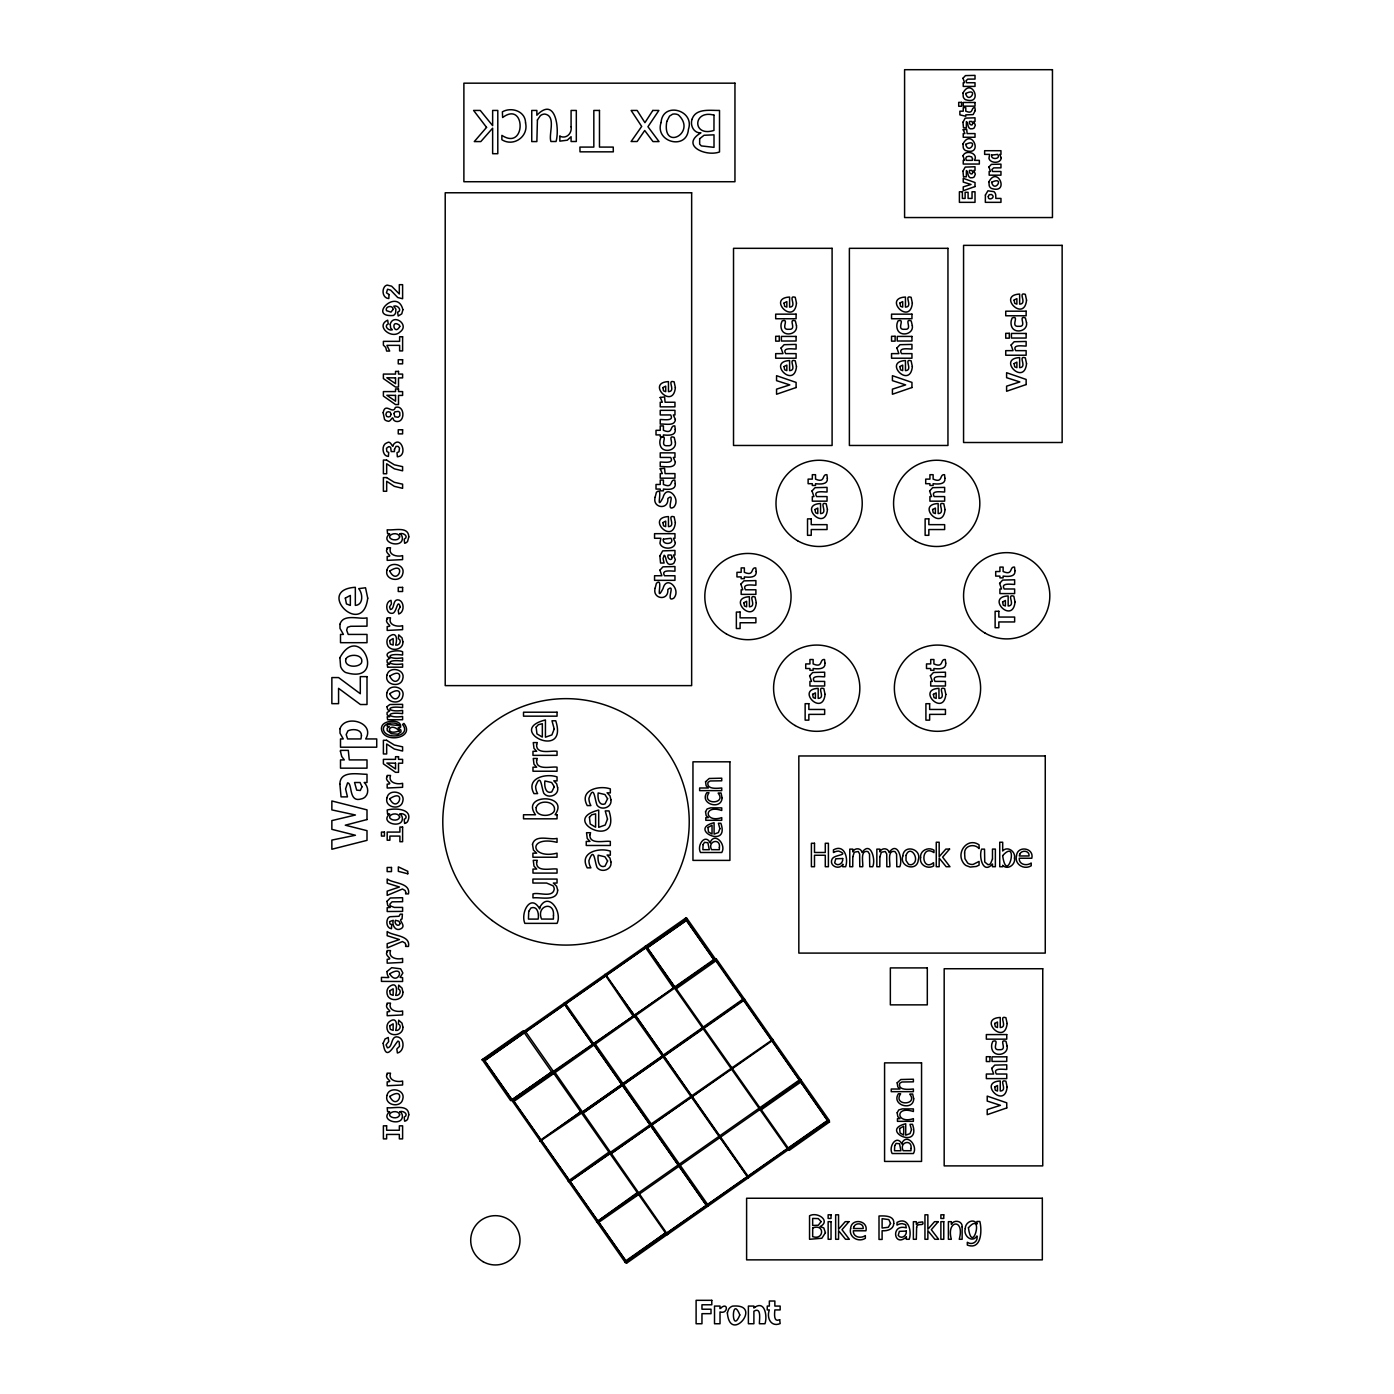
<?xml version="1.0" encoding="UTF-8"?>
<svg xmlns="http://www.w3.org/2000/svg" width="1394" height="1394" viewBox="0 0 1394 1394"><rect width="100%" height="100%" fill="white"/><g stroke="black" fill="none" stroke-linecap="round" stroke-linejoin="round"><path stroke-width="1.5" d="M525.224 1032.013L684.733 920.441L525.085 1032.414L524.109 1031.002L525.399 1031.421L483.526 1060.468L482.185 1059.614L522.994 1030.915L552.163 1072.578M511.79 1100.232L625.418 1262.685L667.796 1233.307L667.604 1234.474L666.628 1233.08L828.123 1120.009L829.447 1120.846L667.604 1234.474L554.62 1071.881M525.294 1031.211L554.516 1072.962L554.742 1071.794L553.279 1071.934L554.342 1073.084L716.237 958.724L511.65 1100.197L552.46 1071.498L666.89 1234.945M568.56 1180.422L569.519 1181.798L611.252 1152.786M581.472 1112.743L744.501 999.097L582.797 1113.353L581.612 1112.534M582.797 1113.353L581.838 1111.994L582.953 1112.97M633.956 1015.599L748.351 1177.947L635.49 1015.268L634.218 1016.156M635.647 1015.686L634.096 1016.243L635.472 1015.285M646.398 946.421L645.004 947.397L646.398 946.421L676.125 988.851L716.429 960.483M650.127 1124.627C653.751 1126.282 648.419 1123.181 651.625 1124.296M678.39 1164.983C680.708 1168.102 679.279 1161.899 678.651 1165.541M702.576 1027.936C704.632 1024.938 704.005 1030.863 702.733 1027.726M732.547 1068.152C728.801 1070.331 734.324 1065.312 731.031 1068.693M744.501 999.707L743.56 998.923M747.201 1177.721C750.826 1175.822 745.424 1176.292 747.515 1178.017M788.934 1149.092L674.87 986.691L674.469 987.98L788.115 1149.667M799.494 1080.402C801.55 1077.405 800.923 1083.33 799.651 1080.211M482.341 1059.649L483.735 1059.283L513.445 1101.73L553.836 1073.485M483.526 1060.468L483.735 1059.283M512.365 1101.051L513.149 1100.11L511.999 1099.657M513.253 1100.702L626.254 1261.343L625.104 1262.389M553.348 1072.16L715.139 958.636L827.914 1121.194L829.308 1120.828M568.334 1180.979L608.917 1152.124M621.985 1084.271C624.739 1081.953 622.16 1087.599 622.038 1083.852M716.499 960.588L686.772 918.141L685.273 918.925L686.737 918.385M686.859 918.994L645.039 947.38M662.289 1055.763L663.718 1056.669L662.516 1055.676M690.692 1096.207L691.215 1097.2M720.245 1137.173C718.956 1133.74 718.712 1140.048 720.402 1136.58M706.723 1205.148C707.629 1208.65 709.041 1202.917 706.793 1205.392M759.207 1108.247C760.096 1111.75 761.507 1106.017 759.277 1108.474M827.914 1120.584L666.576 1233.324M593.774 1043.723L594.715 1043.374M540.123 1140.431L580.723 1111.872M634.148 1015.459L605.798 974.633M702.785 1027.552L703.883 1027.308M743.159 999.045L744.291 1000.282L743.333 998.906L582.431 1111.959M690.675 1095.945L691.616 1097.305L691.093 1095.841M610.99 1153.622L772.485 1040.534L772.381 1039.314M787.593 1148.429C787.505 1152.019 790.503 1146.914 787.593 1148.673M564.291 1003.68C566.992 1005.701 564.483 1000.317 564.274 1003.924L592.537 1044.298M635.263 1016.435L604.839 974.476L633.033 1015.947M685.534 918.176L524.353 1031.037M675.567 988.067L674.452 987.544M716.185 959.769L715.087 959.752M580.636 1111.75L540.053 1141.216L582.988 1112.185M540.994 1141.39L541.447 1140.24L540.262 1140.031M703.831 1028.441L704.092 1027.622M611.077 1153.727L610.102 1152.333L611.077 1153.727L772.781 1039.471L610.171 1152.455L611.06 1153.709M650.301 1124.226L651.434 1125.446M731.153 1067.769L732.164 1067.682M771.579 1039.262L772.572 1040.656L771.596 1039.279M638.313 1192.95L799.86 1079.636M639.097 1194.066C641.135 1191.33 635.786 1193.944 639.341 1194.1L798.989 1082.145M482.359 1060.242L523.482 1031.612M483.439 1060.346L524.005 1032.118M565.633 1002.966L564.291 1003.907L592.659 1044.211M606.007 974.702L604.665 975.643L606.007 974.929M483.927 1061.043L524.301 1032.78L484.014 1061.165L483.335 1059.126M646.607 948.181L686.981 919.918M552.372 1071.376L510.622 1100.615L482.324 1059.823M512.574 1100.476L552.948 1072.195M512.975 1101.051L554.725 1071.812M594.576 1043.914L593.722 1044.507L706.793 1206.002L708.187 1205.026M674.487 987.963L716.202 958.741L829.186 1120.306L787.575 1149.214M675.254 987.597L715.627 959.333M540.088 1141.198L541.43 1140.257M622.02 1084.863L623.362 1083.922M662.394 1056.6L663.736 1055.659M702.768 1028.336L704.109 1027.378M743.124 1000.056L744.483 999.115M568.351 1181.572L569.693 1180.631M569.432 1181.676L609.805 1153.413M690.657 1096.973L691.999 1096.033M771.405 1040.429L772.746 1039.488M637.267 1192.619L596.597 1221.963L639.515 1193.159M596.615 1221.946L637.668 1193.194M678.547 1165.611L679.68 1164.6M718.921 1137.347L720.28 1136.406M801.01 1079.862L759.294 1109.066L760.218 1109.258M760.061 1108.718L800.435 1080.455L801.306 1081.709L760.95 1109.99L759.73 1107.934M598.183 1222.747L638.644 1194.588M665.443 1232.871L624.861 1262.337L665.931 1233.568M625.157 1261.256L665.53 1232.993M625.645 1261.953L666.018 1233.69M788.324 1149.092L828.698 1120.828M626.533 1263.243L666.837 1234.84M829.5 1121.978L789.213 1150.364L787.767 1148.307M675.463 988.276L675.863 986.987M594.663 1044.681L595.081 1043.775M744.048 1000.247L582.378 1113.37M719.112 1136.18L720.071 1137.539M707.246 1204.852L707.96 1206.193M389.693 658.334L387.079 660.007L387.114 662.255L389.675 664.189L387.183 664.293L387.619 667.238A69.491 69.491 0 0 1 390.477 667.186L402.605 667.186L402.605 663.927C387.114 666.193 384.517 658.77 402.605 661.122L402.605 657.863C386.678 660.233 384.849 652.601 402.605 655.058L402.605 651.817C398.841 649.255 380.301 651.695 389.693 658.317M605.397 975.87L604.857 974.493M663.004 1055.415L663.527 1056.791M564.901 1002.739L594.297 1044.716M387.567 813.852L387.183 810.001C395.408 807.84 413.791 808.694 407.623 821.502A4.652 4.652 0 0 1 405.515 823.209L404.643 823.471L404.173 819.463C409.261 816.901 403.319 812.423 399.59 814.026A4.565 4.565 0 0 1 402.256 817.285C404.26 829.657 378.593 823.157 389.658 814.061A21.119 21.119 0 0 1 387.567 813.852M645.579 947.606L673.285 987.771M714.965 959.612L828.158 1121.246M483.491 1059.231L511.877 1099.744M597.956 1221.231L596.806 1220.778L598.253 1222.834M626.272 1261.779L625.07 1261.134L626.533 1263.208M829.569 1122.083L828.141 1120.027L827.914 1121.194M685.604 917.966L687.05 920.005L646.694 948.303L645.23 946.23M713.763 959.403L685.378 918.698M685.378 919.116L713.658 959.49M702.959 1027.186L703.9 1028.528M731.223 1067.56L732.181 1068.902M674.557 986.865L646.38 946.665M635.455 1015.512L748.456 1176.832M690.866 1095.823L691.807 1097.165M747.393 1176.571L748.334 1177.913M594.994 1043.618L708.082 1205.113M622.212 1083.713L623.153 1085.072M678.756 1164.46L679.697 1165.82M593.844 1044.42L706.915 1205.915M564.483 1002.774L565.441 1004.116L565.633 1003.192M524.127 1031.037L525.068 1032.379L525.399 1031.421M513.062 1099.953L626.15 1261.431M540.28 1140.048L541.221 1141.39M714.007 115.144L713.955 130.426C691.947 137.448 692.766 109.29 714.007 115.144M812.702 1227.975L812.667 1236.617C824.185 1240.677 824.917 1223.27 812.702 1227.975M557.077 814.741L557.042 818.818L523.517 818.818L523.517 814.758L535.505 814.758C519.927 793.569 570.32 793.517 555.073 814.741L557.077 814.741M852.814 856.735L852.745 866.719L849.782 866.719L849.782 849.138L852.814 849.138L852.814 851.839C854.4 847.587 861.265 847.744 861.997 852.483C870.797 840.112 875.972 859.941 872.696 866.719L869.734 866.719L869.525 854.086L867.904 851.577C859.767 849.591 863.374 862.921 862.712 866.719L859.767 866.719L859.645 854.017L858.216 851.507L854.295 852.222L852.814 856.735M879.893 856.735L879.806 866.719L876.843 866.719L876.843 849.138L879.893 849.138L879.893 851.839C881.461 847.587 888.327 847.744 889.058 852.483C897.858 840.112 903.033 859.941 899.757 866.719L896.795 866.719L896.586 854.086L894.965 851.577C886.828 849.591 890.452 862.921 889.79 866.719L886.828 866.719L886.723 854.017L885.277 851.507L881.374 852.222L879.893 856.735M525.555 122.916C528.814 136.455 513.602 147.189 501.875 139.714L501.875 135.357C526.305 151.371 525.834 100.072 502.624 117.532L502.38 111.834C511.528 106.641 525.503 111.206 525.555 122.916M920.58 857.537C919.082 864.907 927.602 869.595 933.666 865.935L933.527 862.712C920.911 872.609 920.301 843.387 933.963 852.623L933.963 850.148C928.404 846.611 919.831 850.497 920.58 857.537M962.156 1226.912L962.139 1239.283L959.246 1239.283C965.118 1217.955 945.899 1219.977 951.353 1239.283L948.39 1239.283L948.39 1221.667L951.353 1221.667L951.353 1224.402C953.792 1219.227 962.696 1220.83 962.156 1226.912M553.47 915.684L553.401 919.099L541.552 919.047C535.801 905.542 554.847 900.35 553.47 915.684M719.391 847.447L719.339 849.695L711.532 849.66C707.141 840.826 720.855 837.759 719.391 847.447M911.014 1148.482L910.979 1150.73L903.155 1150.695C898.781 1141.86 912.478 1138.793 911.014 1148.482M405.741 892.439L405.619 893.885L408.477 893.885C410.742 882.559 392.899 883.535 387.183 878.969L387.183 883.169L399.451 887.002L387.183 891.149L387.183 895.384L402.448 889.006L405.184 890.574L405.741 892.439M405.741 944.975L405.619 946.439L408.477 946.439C410.742 935.095 392.899 936.071 387.183 931.506L387.183 935.705L399.451 939.556L387.183 943.703L387.183 947.92L402.448 941.542L405.184 943.111L405.741 944.975M536.603 744.675C536.098 754.973 551.432 750.303 557.042 751.296L557.042 755.356L532.978 755.356L532.978 751.296L536.69 751.296L533.989 748.351L533.257 742.601L537.335 742.601L536.603 744.675M536.603 760.566C536.098 770.847 551.432 766.195 557.042 767.188L557.042 771.231L532.978 771.231L532.978 767.188L536.69 767.188L533.989 764.243L533.257 758.475L537.335 758.475L536.603 760.566M536.603 862.433C536.098 872.731 551.432 868.061 557.042 869.054L557.042 873.097L532.978 873.097L532.978 869.054L536.69 869.054L533.989 866.11L533.257 860.342L537.335 860.342L536.603 862.433M589.871 834.814C589.366 845.095 604.7 840.425 610.328 841.418L610.328 845.478L586.247 845.478L586.247 841.418L589.958 841.418L587.257 838.474L586.525 832.723L590.603 832.723L589.871 834.814M340.432 751.261L341.722 756.506L344.301 759.904L340.502 759.904L340.502 768.164L367.005 768.164L367.005 759.904L349.267 759.904L348.308 750.373L340.502 750.373L340.432 751.261M660.198 397.447L662.342 402.239L660.233 402.239L660.233 406.839L674.957 406.839L674.957 402.239L665.095 402.239L664.572 396.942L660.198 397.447M660.198 468.785L662.342 473.594L660.233 473.594L660.233 478.177L674.957 478.177L674.957 473.594L665.095 473.594L664.572 468.297L660.198 468.785M963.202 129.747L964.927 133.58L963.237 133.58L963.237 137.257L975.016 137.257L975.016 133.58L967.14 133.58L966.704 129.346L963.202 129.747M988.294 196.484C987.632 201.607 996.693 197.495 991.5 194.498L989.217 194.672L988.294 196.484M964.596 852.989L964.962 858.704L967.645 863.025A7.493 7.493 0 0 0 973.151 864.402L979.076 861.422L979.076 865.134L976.27 866.458L970.241 867.068L966.077 865.552A9.096 9.096 0 0 1 962.905 862.189C956.232 851.734 967.906 837.027 979.076 844.851L979.076 848.597C974.58 843.231 964.491 845.391 964.596 852.989M394.485 449.321L394.45 451.569L391.209 451.569L390.721 447.84A2.143 2.143 0 0 0 388.717 446.638L386.452 448.31L386.852 451.517L388.682 452.423L388.403 456.43L387.079 456.152A5.332 5.332 0 0 1 384.343 454.096C382.148 450.523 382.531 443.972 387.218 442.682C391.261 439.859 392.777 450.157 393.317 444.721C400.845 434.823 408.459 455.96 397.36 456.779L397.011 452.702L398.998 451.726L399.503 448.049L398.144 446.394L396.07 446.359L394.485 449.321M339.892 784.195L341.06 796.88L347.472 796.88L345.573 788.917L347.594 782.853C352.699 783.149 348.308 802.857 361.133 798.954A7.859 7.859 0 0 0 365.35 796.758C369.253 792.837 367.929 786.094 364.2 782.504L367.005 782.504L367.005 774.28C358.31 774.384 339.927 770.011 339.892 784.195M659.885 555.962L660.547 563.019L664.102 563.019L663.056 558.593L664.171 555.23C666.715 555.962 665.095 566.225 671.681 564.169A4.374 4.374 0 0 0 674.034 562.949L675.358 559.708L673.389 555.021L674.957 555.021L674.957 550.456L662.673 550.891L659.885 555.962M962.975 122.202L963.498 127.847L966.338 127.847L966.39 121.609C968.429 122.184 967.122 130.409 972.402 128.753A3.502 3.502 0 0 0 974.284 127.795L975.33 125.199L973.779 121.452L975.016 121.452L975.016 117.793L965.188 118.141L962.975 122.202M962.975 171.166L963.498 176.794L966.338 176.794L966.39 170.573C968.429 171.148 967.122 179.373 972.402 177.718A3.502 3.502 0 0 0 974.284 176.759L975.33 174.163L973.779 170.416L975.016 170.416L975.016 166.757L965.188 167.106L962.975 171.166M386.974 549.149C384.326 553.54 394.241 556.398 387.183 556.502L387.183 560.353L402.605 559.621L402.605 555.631C397.377 557.095 387.846 555.213 390.512 547.772L387.149 547.772L386.974 549.149M386.974 619.197C384.326 623.588 394.241 626.446 387.183 626.551L387.183 630.419L402.605 629.67L402.605 625.679C397.377 627.161 387.846 625.261 390.512 617.821L387.149 617.821L386.974 619.197M386.974 776.807C384.326 781.215 394.241 784.055 387.183 784.16L387.183 788.028L402.605 787.296L402.605 783.306C397.377 784.77 387.846 782.888 390.512 775.447L387.149 775.447L386.974 776.807M386.974 951.945C384.326 956.336 394.241 959.194 387.183 959.299L387.183 963.167L402.605 962.418L402.605 958.427C397.377 959.908 387.846 958.009 390.512 950.586L387.149 950.586L386.974 951.945M386.974 1004.482C384.326 1008.89 394.241 1011.73 387.183 1011.835L387.183 1015.703L402.605 1014.954L402.605 1010.964C397.377 1012.445 387.846 1010.545 390.512 1003.122L387.149 1003.122L386.974 1004.482M386.974 1074.53C384.326 1078.939 394.241 1081.779 387.183 1081.883L387.183 1085.752L402.605 1085.002L402.605 1081.03C397.377 1082.493 387.846 1080.611 390.512 1073.171L387.149 1073.171L386.974 1074.53M557.635 787.715C559.081 795.434 548.208 799.023 543.834 793.325C541.325 787.488 540.924 771.544 535.644 786.338A14.184 14.184 0 0 0 537.631 793.604L533.972 793.604C525.346 778.166 545.908 772.99 557.042 776.928L557.042 780.954L553.801 780.797L556.694 783.829L557.635 787.715M610.903 799.703C612.349 807.405 601.494 811.012 597.102 805.296C594.593 799.459 594.192 783.533 588.93 798.326A14.184 14.184 0 0 0 590.899 805.593L587.24 805.593C578.632 790.154 599.176 784.961 610.328 788.899L610.328 792.942L607.07 792.785L609.962 795.817L610.903 799.703M610.903 861.962C612.349 869.664 601.494 873.271 597.102 867.556C594.593 861.719 594.192 845.792 588.93 860.586A14.184 14.184 0 0 0 590.899 867.852L587.24 867.852C578.632 852.414 599.176 847.221 610.328 851.159L610.328 855.202L607.07 855.045L609.962 858.077L610.903 861.962M842.795 864.35L842.69 866.719L845.635 866.719C848.51 858.582 844.712 843.579 833.455 849.87L833.455 852.536A10.35 10.35 0 0 1 838.752 851.089C849.939 855.515 834.553 854.261 832.148 858.983C828.628 865.813 839.24 870.483 842.795 864.35M906.379 1236.914L906.274 1239.283L909.202 1239.283C912.077 1231.146 908.296 1216.143 897.022 1222.433L897.022 1225.099A10.35 10.35 0 0 1 902.336 1223.653L905.682 1224.664L906.274 1227.87C890.348 1223.252 893.902 1248.31 906.379 1236.914M391.679 924.571L391.47 928.752C386.87 928.177 385.946 922.218 387.689 918.698A4.391 4.391 0 0 1 390.059 916.712L399.015 916.276L400.235 914.168L402.396 914.168L402.03 918.96C397.22 919.604 406.943 925.668 401.019 928.718C395.635 931.872 391.697 925.18 393.247 920.319L389.64 921.556L389.937 923.891L391.679 924.571M1014.484 858.094C1015.877 864.507 1007.479 870.623 1002.704 865.273L1002.704 866.737L999.742 866.719L999.742 842.237L1002.687 842.237L1002.687 850.985C1007.392 845.548 1015.877 851.56 1014.484 858.094M985.401 195.021L985.331 202.339L1000.962 202.339L1000.962 198.418L995.839 198.418L995.717 194.846A5.837 5.837 0 0 0 993.992 191.658L987.928 190.804L985.401 195.021M1002.652 855.637C1007.026 886.323 1019.868 836.731 1002.652 855.637M655.163 497.17C651.991 508.113 668.893 510.5 667.831 498.547C676.282 491.455 664.781 512.469 673.807 507.155C681.544 498.494 666.524 483.474 663.039 497.536C654.448 513.863 664.398 485.025 656.382 492.361L655.163 497.17M655.163 588.163C651.991 599.106 668.893 601.494 667.831 589.54C676.282 582.448 664.781 603.463 673.807 598.148C681.544 589.488 666.524 574.467 663.039 588.529C654.448 604.857 664.398 576.036 656.382 583.354L655.163 588.163M400.235 606.878L398.231 610.467L398.754 613.987C404.452 612.384 404.452 602.138 399.154 600.1C392.115 598.078 395.094 609.352 390.407 609.526L389.553 606.86L391.418 603.898L391.052 600.344C384.709 601.65 385.528 614.58 392.672 613.273C396.854 612.471 397.377 597.782 400.235 606.878M383.158 1043.27C385.911 1062.576 393.195 1046.441 397.9 1041.091A1.934 1.934 0 0 1 399.189 1042.032L399.538 1046.336L396.854 1048.95L397.377 1053.01C404.434 1051.581 405.027 1039.14 398.248 1037.066C390.407 1034.94 393.073 1047.608 387.427 1047.818L386.051 1044.873L388.665 1041.545L388.246 1037.467L385.058 1038.983L383.158 1043.27M402.883 309.729L401.768 313.859L398.179 316.02L397.638 312.256C402.57 310.444 397.551 304.711 393.788 306.175L395.913 309.241L395.6 312.988A5.21 5.21 0 0 1 393.369 315.48C366.953 317.536 397.482 287.129 402.883 309.729M675.254 429.544C676.02 436.13 667.552 435.381 663.422 434.911L663.422 436.67L660.233 436.67L660.233 434.911L656.016 434.911L656.016 430.31L660.233 430.31L660.233 425.902L663.422 425.902L663.422 430.31C673.668 434.823 669.451 425.17 674.818 425.902L675.254 429.544M675.254 483.701C676.02 490.287 667.552 489.538 663.422 489.067L663.422 490.827L660.233 490.827L660.233 489.067L656.016 489.067L656.016 484.467L660.233 484.467L660.233 480.059L663.422 480.059L663.422 484.467C673.668 488.98 669.451 479.327 674.818 480.059L675.254 483.701M756.175 571.54C756.959 578.127 748.491 577.377 744.361 576.907L744.361 578.667L741.172 578.667L741.172 576.907L736.956 576.907L736.956 572.324L741.172 572.324L741.172 567.898L744.361 567.898L744.361 572.324C754.59 576.82 750.39 567.166 755.757 567.898L756.175 571.54M827.339 478.334C828.123 484.92 819.637 484.171 815.525 483.701L815.525 485.461L812.319 485.461L812.319 483.701L808.119 483.701L808.119 479.118L812.319 479.118L812.319 474.692L815.525 474.692L815.525 479.118C825.753 483.613 821.554 473.96 826.921 474.692L827.339 478.334M824.952 663.161C825.736 669.747 817.25 668.981 813.138 668.528L813.138 670.287L809.931 670.287L809.931 668.528L805.732 668.528L805.732 663.927L809.931 663.927L809.931 659.519L813.138 659.519L813.138 663.927C823.366 668.44 819.167 658.787 824.534 659.519L824.952 663.161M944.94 478.334C945.707 484.92 937.238 484.171 933.126 483.701L933.126 485.461L929.92 485.461L929.92 483.701L925.703 483.701L925.703 479.118L929.92 479.118L929.92 474.692L933.126 474.692L933.126 479.118C943.355 483.613 939.138 473.96 944.522 474.692L944.94 478.334M975.26 110.579L973.117 114.604L965.798 114.866L965.798 116.26L959.874 114.866L959.874 111.189L963.237 111.189L963.237 107.652L965.798 107.652L965.798 111.189C973.988 114.796 970.625 107.077 974.911 107.652L975.26 110.579M945.724 663.161C946.509 669.747 938.04 668.981 933.91 668.528L933.91 670.287L930.704 670.287L930.704 668.528L926.505 668.528L926.505 663.927L930.704 663.927L930.704 659.519L933.91 659.519L933.91 663.927C944.139 668.44 939.939 658.787 945.306 659.519L945.724 663.161M1014.937 570.756C1015.703 577.343 1007.235 576.576 1003.122 576.105L1003.122 577.865L999.916 577.865L999.916 576.105L995.699 576.105L995.699 571.523L999.916 571.523L999.916 567.097L1003.122 567.097L1003.122 571.523C1013.351 576.036 1009.134 566.365 1014.518 567.097L1014.937 570.756M389.031 294.535L388.804 298.56C383.071 298.299 381.538 290.701 384.57 286.728A4.618 4.618 0 0 1 387.218 285.108L391.627 286.188L399.311 293.995L399.311 284.672L402.605 284.672L402.605 298.734L397.743 297.532L390.703 290.179L387.549 289.22L386.452 292.827L389.031 294.535M408.79 536.882L407.623 541.308A4.652 4.652 0 0 1 405.515 542.998L404.643 543.259L404.173 539.251C409.261 536.69 403.319 532.212 399.59 533.832A4.565 4.565 0 0 1 402.256 537.073C404.26 549.463 378.593 542.946 389.658 533.85A21.119 21.119 0 0 1 387.567 533.641L387.183 529.79C394.101 530.713 408.564 525.869 408.79 536.882M408.79 1114.817L407.623 1119.225A4.652 4.652 0 0 1 405.515 1120.933L404.643 1121.194L404.173 1117.186C409.261 1114.625 403.319 1110.147 399.59 1111.75A4.565 4.565 0 0 1 402.256 1115.008C404.26 1127.38 378.593 1120.881 389.658 1111.785A21.119 21.119 0 0 1 387.567 1111.576L387.183 1107.725C394.101 1108.648 408.564 1103.804 408.79 1114.817M383.176 412.729L384.517 419.35A4.461 4.461 0 0 0 387.096 420.936C390.895 423.288 392.428 414.157 393.439 419.646A4.443 4.443 0 0 0 396.227 421.441C405.689 422.974 404.783 404.365 395.356 407.431C393.038 415.238 385.197 401.611 383.176 412.729M557.67 890.086C557.339 902.127 539.757 896.778 532.978 897.91L532.978 893.937C538.52 891.899 552.738 898.294 554.22 889.25A5.454 5.454 0 0 0 553 885.765L546.605 883.047L532.909 883.047L532.909 879.074L557.042 879.074L557.042 883.047L553.348 883.047L556.589 886.218L557.67 890.086M965.293 1228.48C962.923 1235.467 972.088 1243.692 976.933 1235.99C978.449 1241.671 971.897 1245.661 967.314 1242.246L967.314 1245.051C981.637 1250.54 982.108 1230.1 979.825 1221.475L976.933 1221.475L976.933 1224.141C973.866 1217.607 965.031 1222.486 965.293 1228.48M361.464 735.614L360.941 738.942L347.611 738.942L346.182 734.586L347.942 730.857C352.386 728.644 361.586 728.975 361.464 735.614M661.087 122.498C654.396 142.136 686.754 150.674 688.409 129.45C695.101 109.917 662.638 101.222 661.087 122.498M850.601 1228.515C848.476 1237.018 858.268 1242.786 865.343 1238.325L865.343 1235.572C860.952 1238.813 852.954 1237.332 853.337 1230.797L865.935 1230.797C868.462 1220.22 851.281 1217.781 850.601 1228.515M902.807 855.968C899.025 867.016 917.391 871.947 918.28 859.906C922.061 848.789 903.748 843.945 902.807 855.968M972.559 158.899L972.332 160.362L966.39 160.362L965.763 158.428L966.547 156.773L969.039 156.25L971.688 156.895L972.559 158.899M1016.47 855.951C1014.344 864.454 1024.137 870.204 1031.211 865.761L1031.211 863.008C1026.82 866.249 1018.822 864.768 1019.223 858.234L1031.804 858.234C1034.331 847.657 1017.15 845.217 1016.47 855.951M367.72 598.165C362.719 639.114 314.364 589.819 355.331 587.292L355.331 605.397C363.573 604.944 362.876 593.408 358.694 588.634L365.524 587.763L367.72 598.165M675.358 387.654C673.058 410.498 645.631 382.636 668.458 381.607L668.458 391.662C676.648 391.383 666.036 379.185 674.138 381.869L675.358 387.654M675.358 522.628C673.058 545.472 645.631 517.61 668.458 516.582L668.458 526.636C676.648 526.374 666.036 514.159 674.138 516.843L675.358 522.628M756.28 602.783C753.997 625.627 726.57 597.765 749.397 596.737L749.397 606.791C757.587 606.529 746.975 594.314 755.06 596.998L756.28 602.783M796.479 303.108C794.197 325.952 766.77 298.089 789.596 297.061L789.596 307.116C797.786 306.854 787.174 294.639 795.26 297.323L796.479 303.108M796.479 366.605C794.197 389.449 766.77 361.604 789.596 360.558L789.596 370.63C797.786 370.351 787.174 358.153 795.26 360.819L796.479 366.605M827.444 509.577C825.143 532.421 797.716 504.558 820.561 503.53L820.561 513.584C828.75 513.323 818.121 501.126 826.224 503.792L827.444 509.577M825.056 694.386C822.756 717.23 795.329 689.385 818.173 688.357L818.173 698.411C826.363 698.133 815.734 685.935 823.837 688.619L825.056 694.386M912.338 303.108C910.038 325.952 882.629 298.089 905.455 297.061L905.455 307.116C913.645 306.854 903.033 294.639 911.118 297.323L912.338 303.108M912.338 366.605C910.038 389.449 882.629 361.604 905.455 360.558L905.455 370.63C913.645 370.351 903.033 358.153 911.118 360.819L912.338 366.605M945.045 509.577C942.745 532.421 915.318 504.558 938.162 503.53L938.162 513.584C946.334 513.323 935.722 501.126 943.825 503.792L945.045 509.577M945.829 694.386C943.529 717.23 916.119 689.385 938.946 688.357L938.946 698.411C947.136 698.133 936.524 685.935 944.609 688.619L945.829 694.386M1026.542 300.128C1024.241 322.972 996.815 295.11 1019.641 294.082L1019.641 304.136C1027.831 303.875 1017.219 291.677 1025.322 294.343L1026.542 300.128M1026.542 363.642C1024.241 386.486 996.815 358.624 1019.641 357.596L1019.641 367.65C1027.831 367.389 1017.219 355.174 1025.322 357.857L1026.542 363.642M1015.041 601.981C1012.741 624.826 985.314 596.963 1008.158 595.935L1008.158 605.989C1016.348 605.728 1005.719 593.53 1013.821 596.196L1015.041 601.981M1007.13 1023.51C1004.83 1046.354 977.421 1018.491 1000.247 1017.463L1000.247 1027.517C1008.437 1027.256 997.825 1015.059 1005.91 1017.725L1007.13 1023.51M1007.13 1087.024C1004.83 1109.868 977.421 1082.005 1000.247 1080.977L1000.247 1091.032C1008.437 1090.77 997.825 1078.573 1005.91 1081.239L1007.13 1087.024M675.358 442.125C676.752 450.976 662.551 453.695 660.268 445.348A10.943 10.943 0 0 1 660.111 439.807L661 437.368C669.068 434.492 658.404 446.655 667.656 445.714C676.63 446.585 666.14 434.423 674.208 437.368L675.358 442.125M796.479 325.691C797.891 334.543 783.689 337.261 781.407 328.914A10.943 10.943 0 0 1 781.25 323.373L782.139 320.916C790.206 318.059 779.525 330.221 788.795 329.28C797.769 330.151 787.279 317.989 795.347 320.916L796.479 325.691M912.338 325.691C913.75 334.543 899.531 337.261 897.248 328.914A10.943 10.943 0 0 1 897.109 323.373L897.997 320.916C906.065 318.059 895.384 330.221 904.654 329.28C913.628 330.151 903.12 317.989 911.206 320.916L912.338 325.691M1026.542 322.711C1027.936 331.563 1013.734 334.281 1011.452 325.952A10.943 10.943 0 0 1 1011.295 320.411L1012.183 317.954C1020.251 315.079 1009.587 327.242 1018.84 326.301C1027.814 327.172 1017.324 315.027 1025.392 317.954L1026.542 322.711M1007.13 1046.092C1008.542 1054.944 994.323 1057.663 992.04 1049.333A10.943 10.943 0 0 1 991.883 1043.792L992.789 1041.335C1000.857 1038.478 990.176 1050.623 999.428 1049.682C1008.42 1050.553 997.912 1038.408 1005.998 1041.335L1007.13 1046.092M727.354 1312.834C730.055 1344.722 763.947 1303.129 732.477 1306.143A7.632 7.632 0 0 0 728.557 1309.384L727.354 1312.834M393.962 413.53L394.833 416.754L398.144 417.259L399.817 415.778L399.817 412.798A2.3 2.3 0 0 0 398.109 411.404L394.833 411.875L393.962 413.53M339.909 657.689L340.606 666.541A11.448 11.448 0 0 0 345.468 672.431C387.515 685.36 360.366 620.4 339.909 657.689M962.975 93.084L963.289 97.005A5.088 5.088 0 0 0 965.45 99.636C984.007 105.805 971.792 76.269 962.975 93.084M962.975 143.93L963.289 147.851A5.088 5.088 0 0 0 965.45 150.482C984.007 156.651 971.792 127.115 962.975 143.93M988.904 181.847L989.217 185.768A5.088 5.088 0 0 0 991.378 188.399C1009.936 194.568 997.721 165.032 988.904 181.847M387.044 570.007C383.89 579.956 400.949 583.197 402.744 573.753C405.793 563.943 388.752 560.632 387.044 570.007M387.044 675.079C383.89 685.046 400.949 688.288 402.744 678.843C405.793 669.015 388.752 665.722 387.044 675.079M387.044 692.591C383.89 702.559 400.949 705.8 402.744 696.355C405.793 686.528 388.752 683.234 387.044 692.591M387.044 797.664C383.89 807.631 400.949 810.872 402.744 801.428C405.793 791.618 388.752 788.307 387.044 797.664M402.883 641.832C403.58 649.709 391.505 652.009 387.863 645.875C386.347 642.843 386.504 638.609 389.309 636.396C396.314 631.133 397.656 638.382 395.669 645.108C399.468 646.032 402.169 640.316 398.37 638.661L398.701 634.88L402.03 637.894L402.883 641.832M387.044 1095.388C383.89 1105.355 400.949 1108.596 402.744 1099.152C405.793 1089.341 388.752 1086.031 387.044 1095.388M402.883 992.092C403.58 999.986 391.505 1002.269 387.863 996.135C386.347 993.12 386.504 988.869 389.309 986.656C396.314 981.393 397.656 988.642 395.669 995.386C399.468 996.292 402.169 990.576 398.37 988.921L398.701 985.14L402.03 988.154L402.883 992.092M402.883 1027.117C403.58 1035.01 391.505 1037.31 387.863 1031.159C386.347 1028.145 386.504 1023.91 389.309 1021.68C396.314 1016.418 397.656 1023.666 395.669 1030.41C399.468 1031.316 402.169 1025.601 398.37 1023.945L398.701 1020.181L402.03 1023.179L402.883 1027.117M539.827 907.355L539.705 908.958C530.765 892.77 520.206 912.791 524.876 923.368L557.042 923.368C562.706 911.972 548.347 890.853 539.827 907.355M710.382 841.941L710.295 843.004C705.259 832.915 696.495 845.391 700.52 852.501L721.743 852.501C726.553 844.851 715.157 831.782 710.382 841.941M902.023 1142.993L901.935 1144.038C896.882 1133.949 888.117 1146.426 892.16 1153.535L913.384 1153.535C918.193 1145.885 906.797 1132.817 902.023 1142.993M554.22 728.992L551.902 734.917L545.437 737.199L545.437 719.966C504.332 730.142 568.752 761.298 555.736 720.785L551.972 720.785L554.22 728.992M607.505 819.114L605.17 825.039L598.706 827.322L598.706 810.088C557.6 820.282 622.02 851.42 609.004 810.907L605.24 810.907L607.505 819.114M719.879 828.698L718.346 832.601L714.077 834.117L714.077 822.739C686.893 829.291 730.055 849.835 720.872 823.279L718.398 823.279L719.879 828.698M911.519 1129.732L909.986 1133.636L905.717 1135.152L905.717 1123.773C878.534 1130.325 921.695 1150.869 912.512 1124.313L910.021 1124.313L911.519 1129.732M532.491 844.206L533.414 850.009L536.655 853.163L532.909 853.163L532.909 857.223L557.042 857.223L557.042 853.163C530.434 859.802 527.315 835.215 557.042 842.342L557.042 838.386C550.125 840.303 535.331 833.891 532.491 844.206M705.538 811.709L706.148 815.542L708.291 817.616L705.817 817.616L705.817 820.299L721.743 820.299L721.743 817.616C704.493 823.471 702.959 804.164 721.743 810.489L721.743 807.875L710.574 807.858L707.106 808.938L705.538 811.709M897.178 1112.743L897.788 1116.577L899.932 1118.65L897.457 1118.65L897.457 1121.334L913.384 1121.334L913.384 1118.65C896.115 1124.505 894.599 1105.215 913.384 1111.523L913.384 1108.91L902.197 1108.892L898.747 1109.972L897.178 1112.743M339.927 624.303L340.014 628.45L343.429 634.427L340.502 634.427L340.502 642.686L367.005 642.686L367.005 634.427L348.221 634.427L346.636 630.158L347.542 627.3L350.661 626.289L367.005 626.167L367.005 617.856C359.303 619.703 343.238 613.151 339.927 624.303M391.087 414.332L390.198 416.457L388.421 416.963L386.626 416.405L385.894 414.367L386.626 412.293L388.421 411.735L390.181 412.171L391.087 414.332M659.92 570.129L661.854 575.739L654.553 575.739L654.553 580.34L674.957 580.34L674.957 575.739L664.52 575.739C660.547 569.118 671.978 571.296 674.957 571.157L674.957 566.539L662.986 566.835L659.92 570.129M675.358 419.507C674.957 426.791 664.433 423.445 660.233 424.142L660.233 419.524C663.248 419.385 674.609 421.598 670.671 414.942L660.233 414.942L660.233 410.341L674.957 410.341L674.957 414.942L673.337 414.942L675.358 419.507M675.358 462.006C674.957 469.308 664.433 465.962 660.233 466.659L660.233 462.041C663.248 461.902 674.609 464.115 670.671 457.441L660.233 457.441L660.233 452.858L674.957 452.858L674.957 457.441L673.337 457.441L675.358 462.006M722.057 797.734C721.865 810.472 699.213 804.233 706.775 792.716L709.006 792.716C700.677 805.052 727.076 804.495 718.119 793.099L721.029 792.977L722.057 797.734M740.841 584.156L742.793 589.784L741.172 589.784L741.172 594.367L755.896 594.367L755.896 589.784L745.459 589.784C741.486 583.145 752.917 585.341 755.896 585.201L755.896 580.584L743.926 580.88L740.841 584.156M781.058 347.995L782.992 353.623L775.691 353.623L775.691 358.206L796.096 358.206L796.096 353.623L785.658 353.623C781.686 346.984 793.116 349.162 796.096 349.023L796.096 344.405L784.125 344.701L781.058 347.995M812.005 490.949L813.939 496.578L812.319 496.578L812.319 501.16L827.043 501.16L827.043 496.578L816.605 496.578C812.65 489.939 824.081 492.134 827.043 491.995L827.043 487.377L815.072 487.673L812.005 490.949M809.618 675.776L811.552 681.405L809.931 681.405L809.931 685.987L824.656 685.987L824.656 681.405L814.218 681.405C810.262 674.766 821.693 676.944 824.656 676.804L824.656 672.187L812.685 672.5L809.618 675.776M896.9 347.995L898.851 353.623L891.55 353.623L891.55 358.206L911.955 358.206L911.955 353.623L901.517 353.623C897.544 346.984 908.975 349.162 911.955 349.023L911.955 344.405L899.984 344.701L896.9 347.995M962.993 78.238L964.543 82.734L963.237 82.734L963.237 86.411L975.016 86.411L975.016 82.734L966.669 82.734L965.972 80.835L967.75 79.127L975.016 79.075L975.016 75.381L965.45 75.607L962.993 78.238M929.606 490.949L931.54 496.578L929.92 496.578L929.92 501.16L944.644 501.16L944.644 496.578L934.207 496.578C930.234 489.939 941.664 492.134 944.644 491.995L944.644 487.377L932.673 487.673L929.606 490.949M930.39 675.776L932.342 681.405L930.704 681.405L930.704 685.987L945.446 685.987L945.446 681.405L934.991 681.405C931.035 674.766 942.466 676.944 945.446 676.804L945.446 672.187L933.475 672.5L930.39 675.776M988.921 167.001L990.472 171.497L989.165 171.497L989.165 175.174L1000.962 175.174L1000.962 171.497L992.598 171.497L991.901 169.598L993.695 167.89L1000.962 167.838L1000.962 164.143L991.378 164.37L988.921 167.001M913.697 1098.768C913.488 1111.506 890.853 1105.268 898.416 1093.75L900.646 1093.75C892.317 1106.087 918.698 1105.529 909.759 1094.133L912.669 1094.011L913.697 1098.768M1011.103 345.015L1013.037 350.643L1005.736 350.643L1005.736 355.226L1026.141 355.226L1026.141 350.643L1015.703 350.643C1011.73 344.004 1023.161 346.2 1026.141 346.06L1026.141 341.443L1014.17 341.739L1011.103 345.015M999.603 583.372L1001.537 588.982L999.916 588.982L999.916 593.583L1014.64 593.583L1014.64 588.982L1004.203 588.982C1000.247 582.361 1011.661 584.539 1014.64 584.4L1014.64 579.782L1002.669 580.078L999.603 583.372M991.692 1068.396L993.643 1074.025L986.342 1074.025L986.342 1078.608L1006.747 1078.608L1006.747 1074.025L996.309 1074.025C992.336 1067.386 1003.767 1069.581 1006.747 1069.442L1006.747 1064.824L994.776 1065.121L991.692 1068.396M390.215 324.192L390.668 328.026L392.306 329.803C388.717 331.267 383.385 325.865 388.229 323.931L387.689 320.167C374.951 325.987 391.784 340.171 400.235 331.824C409.801 324.732 393.439 313.11 390.215 324.192M386.992 901.326L387.689 905.42L390.25 907.459L387.183 907.703L387.183 911.519L402.605 911.397L402.605 907.407L394.345 907.407L390.599 906.013A2.753 2.753 0 0 1 389.884 904.131L392.045 901.831L402.605 901.709L402.605 897.719L390.32 897.98L386.992 901.326M389.728 571.07C397.76 587.135 407.327 559.552 389.728 571.07M389.728 676.142C397.76 692.226 407.327 664.624 389.728 676.142M389.728 693.654C397.76 709.738 407.327 682.136 389.728 693.654M389.728 798.745C397.76 814.81 407.327 787.209 389.728 798.745M389.728 1096.451C397.76 1112.534 407.327 1084.933 389.728 1096.451M536.185 807.562C534.442 816.797 551.083 817.72 554.324 810.994C556.764 800.836 538.572 799.023 536.185 807.562M705.538 781.755L706.148 785.78L708.291 787.993L699.631 787.993L699.631 790.625L721.743 790.625L721.743 787.993C717.666 788.255 706.218 789.858 707.995 782.278L710.243 780.971L721.743 780.797L721.743 778.183L709.215 778.479L705.538 781.755M739.813 1314.96C731.153 1336.149 731.397 1293.58 739.813 1314.96M897.178 1082.789L897.788 1086.815L899.932 1089.028L891.254 1089.028L891.254 1091.659L913.384 1091.659L913.384 1089.028C909.306 1089.289 897.841 1090.892 899.635 1083.312L901.883 1082.005L913.384 1081.831L913.384 1079.217L900.838 1079.514L897.178 1082.789M386.974 706.688L387.619 709.581L389.693 710.853L387.079 712.543L387.114 714.791L389.675 716.725L387.183 716.83L387.619 719.792A69.491 69.491 0 0 1 390.477 719.722L402.605 719.722L402.605 716.464C387.114 718.729 384.517 711.306 402.605 713.658L402.605 710.417C386.678 712.787 384.849 705.155 402.605 707.594L402.605 704.353L389.867 704.51L386.974 706.688M528.727 911.38L528.448 919.099L538.154 919.099C539.077 914.412 537.77 905.438 530.94 907.982L528.727 911.38M703.064 844.607L702.89 849.695L709.285 849.695L707.891 842.708L704.51 842.359L703.064 844.607M894.704 1145.641L894.512 1150.73L900.907 1150.73L899.531 1143.742L896.15 1143.394L894.704 1145.641M361.987 786.774L360.297 790.485L356.69 790.137L354.564 782.504L360.088 782.504L361.987 786.774M672.169 557.408C671.891 561.921 666.524 558.314 668.04 555.021L671.106 555.021L672.169 557.408M972.785 123.352C972.559 126.959 968.272 124.083 969.492 121.452L971.949 121.452L972.785 123.352M972.785 172.316C972.559 175.923 968.272 173.048 969.492 170.416L971.949 170.416L972.785 172.316M968.429 1227.748C972.332 1256.918 984.53 1209.626 968.429 1227.748M339.997 728.696L340.014 733.209L343.255 738.942L340.502 738.942L340.502 747.201L376.728 747.201L376.728 738.942L365.681 738.942C375.666 722.754 345.311 713.693 339.997 728.696M393.091 309.451L390.947 312.117L386.469 310.653C384.605 306.297 393.178 304.606 393.091 309.451M399.381 725.612L387.236 724.34L387.236 726.257L389.379 726.727L387.096 728.208L387.253 730.63L391.453 733.714L397.673 734.202L401.002 731.989L400.88 730.038L398.196 727.807L400.636 727.163C401.681 719.374 387.375 720.158 383.28 724.2A6.151 6.151 0 0 0 381.451 728.731C382.548 743.943 415.97 738.541 403.946 723.434L402.552 724.444C411.404 735.683 389.571 739.813 384.204 731.745C379.621 723.277 395.495 720.349 399.381 725.612M963.01 155.814L964.474 160.362L963.237 160.362L963.237 164.039L979.337 164.039L979.337 160.362L974.441 160.362C978.867 153.166 965.38 149.158 963.01 155.814M666.785 121.47C661.714 151.841 697.348 132.848 678.425 114.935A8.347 8.347 0 0 0 672.57 114.203L669.521 116.138L666.785 121.47M906.013 855.376L906.013 860.481L908.452 864.175A4.722 4.722 0 0 0 911.781 864.594C921.26 860.795 910.456 843.405 906.013 855.376M675.358 542.667C674.888 548.853 665.862 549.48 661.889 546.239A5.82 5.82 0 0 1 659.954 543.12L660.826 538.276L654.553 538.276L654.553 533.675L674.957 533.675L674.957 538.276L673.424 538.276L675.358 542.667M1001.275 157.888C1000.909 162.854 993.678 163.342 990.507 160.763A4.652 4.652 0 0 1 988.956 158.271L989.653 154.385L984.634 154.385L984.634 150.709L1000.962 150.709L1000.962 154.385L999.725 154.385L1001.275 157.888M387.027 971.531C386.713 978.78 393.84 977.577 381.451 977.386L381.451 981.393L402.605 981.498L402.605 977.63L400.095 977.403L402.883 972.995L400.618 968.813L391.679 967.68L387.027 971.531M571.087 126.819C572.15 132.883 567.009 138.773 560.841 136.595L559.848 135.88L559.848 141.142L567.288 140.202L571.087 136.717L571.087 141.508L576.314 141.508L576.314 110.44L571.087 110.44L571.087 126.819M916.625 1227.347L916.328 1239.283L913.366 1239.283L913.366 1221.702L916.328 1221.702L916.328 1224.42L918.472 1222.451L922.671 1221.911C924.762 1227.016 916.904 1222.12 916.625 1227.347M399.764 326.51C394.171 336.616 390.146 318.25 399.52 325.307L399.764 326.51M536.15 727.145L536.934 733.889L542.336 737.077L542.336 723.713L538.38 724.706L536.15 727.145M589.418 817.267L590.202 824.011L595.604 827.2L595.604 813.835L591.666 814.828L589.418 817.267M707.96 827.478L708.466 831.922L712.038 834.03L712.038 825.213L707.96 827.478M899.583 1128.513L900.106 1132.956L903.678 1135.064L903.678 1126.247L899.583 1128.513M399.66 536.829C398.928 540.82 392.202 540.593 389.989 537.997A2.474 2.474 0 0 1 389.919 535.784C391.993 532.891 398.911 532.787 399.66 536.829M399.66 817.041C398.928 821.031 392.202 820.805 389.989 818.208A2.474 2.474 0 0 1 389.919 815.995C391.993 813.103 398.911 812.998 399.66 817.041M399.66 1114.764C398.928 1118.755 392.202 1118.528 389.989 1115.932A2.474 2.474 0 0 1 389.919 1113.719C391.993 1110.809 398.911 1110.722 399.66 1114.764M663.387 539.164C661.68 545.49 675.515 544.427 670.897 538.276L663.387 539.164M991.692 155.1C990.332 160.153 1001.397 159.299 997.703 154.385L991.692 155.1M389.675 973.814C397.9 987.579 406.839 963.376 389.675 973.814M842.69 858.512C843.544 863.06 837.707 867.242 834.657 862.834L835.79 858.791L842.69 858.512M906.274 1231.076C907.128 1235.624 901.273 1239.806 898.224 1235.398L899.357 1231.355L906.274 1231.076M890.539 1223.479L888.327 1227.278L882.106 1228.044L882.106 1218.687L888.849 1219.593L890.539 1223.479M554.307 786.721L551.728 791.966C545.228 794.319 544.218 785.292 544.915 780.954L551.658 782.539L554.307 786.721M607.592 798.71L604.996 803.937C598.496 806.307 597.503 797.281 598.183 792.942L604.944 794.528L607.592 798.71M607.592 860.969L604.996 866.197C598.496 868.567 597.503 859.54 598.183 855.202L604.944 856.787L607.592 860.969M893.763 1223.479C893.728 1229.351 886.915 1231.285 882.106 1230.71L882.106 1239.44L879.004 1239.44L879.004 1216.004C884.441 1215.76 894.599 1215.446 893.763 1223.479M537.422 119.954L536.864 141.578L531.741 141.578L531.741 110.44L536.864 110.44L536.864 115.232C555.736 95.698 559.639 129.154 556.049 141.508L550.926 141.508C548.295 134.347 556.554 115.998 544.862 114.081A7.04 7.04 0 0 0 540.367 115.667L537.422 119.954M992.476 859.087L990.489 863.757A3.973 3.973 0 0 1 987.945 864.663L984.739 861.997L984.512 849.138L981.62 849.138C978.658 855.829 982.7 875.066 992.476 864.019L992.476 866.719L995.368 866.719L995.368 849.085L992.476 849.085L992.476 859.087M345.329 598.096L346.426 603.916L350.347 605.414L350.347 595.43L345.329 598.096M662.917 387.602L663.527 390.843L665.705 391.679L665.705 386.121L662.917 387.602M662.917 522.576L663.527 525.817L665.705 526.653L665.705 521.095L662.917 522.576M784.055 303.056L784.665 306.297L786.843 307.133L786.843 301.574L784.055 303.056M743.856 602.731L744.466 605.972L746.644 606.808L746.644 601.25L743.856 602.731M784.055 366.57L784.665 369.811L786.843 370.63L786.843 365.089L784.055 366.57M815.002 509.524L815.612 512.765L817.79 513.602L817.79 508.061L815.002 509.524M812.615 694.351L813.225 697.592L815.403 698.429L815.403 692.87L812.615 694.351M899.897 303.056L900.507 306.297L902.685 307.133L902.685 301.574L899.897 303.056M899.897 366.57L900.507 369.811L902.685 370.63L902.685 365.089L899.897 366.57M932.603 509.524L933.213 512.765L935.391 513.602L935.391 508.061L932.603 509.524M933.388 694.351L933.997 697.592L936.176 698.429L936.176 692.87L933.388 694.351M1014.1 300.093L1014.71 303.317L1016.888 304.153L1016.888 298.612L1014.1 300.093M1014.1 363.59L1014.71 366.831L1016.888 367.667L1016.888 362.109L1014.1 363.59M1002.6 601.947L1003.21 605.17L1005.388 606.007L1005.388 600.466L1002.6 601.947M994.689 1023.475L995.299 1026.698L997.477 1027.535L997.477 1021.994L994.689 1023.475M994.689 1086.989L995.299 1090.213L997.477 1091.049L997.477 1085.508L994.689 1086.989M400.095 923.56C398.771 927.655 393.578 923.734 395.46 920.319L398.911 921.173L400.095 923.56M345.991 658.665C343.22 667.221 357.997 668.284 361.482 662.899C364.304 654.239 349.546 653.281 345.991 658.665M965.676 93.52C968.813 105.02 979.442 86.811 965.676 93.52M965.676 144.366C968.813 155.867 979.442 137.657 965.676 144.366M991.604 182.283C994.758 193.783 1005.37 175.574 991.604 182.283M699.666 138.72L699.666 144.14L701.339 145.917L714.007 147.346L714.007 134.835L704.057 135.27L699.666 138.72M821.101 1221.597L818.295 1225.239L812.667 1225.483L812.667 1218.408L818.295 1218.6L821.101 1221.597M389.658 640.595L390.285 644.045L393.16 645.091L393.16 638.539L389.658 640.595M389.658 990.855L390.285 994.305L393.16 995.351L393.16 988.799L389.658 990.855M389.658 1025.879L390.285 1029.33L393.16 1030.375L393.16 1023.823L389.658 1025.879M692.034 119.326C689.856 125.338 693.898 133.493 700.938 132.831C679.854 145.29 705.643 157.069 719.513 151.963L719.513 110.44C710.452 110.666 695.641 107.878 692.034 119.326M825.422 1232.714L821.85 1238.255L809.548 1239.283L809.548 1215.795C817.424 1211.316 831.225 1221.022 820.055 1226.615L823.802 1227.922L825.422 1232.714M399.329 730.822C383.873 736.851 388.717 720.367 399.329 730.822M853.895 1226.755L853.442 1228.532L863.2 1228.532C863.81 1223.061 855.707 1222.189 853.895 1226.755M1019.763 854.191L1019.31 855.968L1029.068 855.968C1029.678 850.479 1021.575 849.626 1019.763 854.191M652.828 110.44L644.934 122.672L637.145 110.44L631.116 110.44L641.693 126.436L631.116 141.508L637.145 141.508L644.708 130.496L652.967 141.578L659.013 141.578L647.949 126.732L658.874 110.44L652.828 110.44M486.558 127.377L474.291 141.578L480.825 141.578L492.64 128.161L492.64 153.706L497.797 153.706L497.797 110.44L492.64 110.44L492.64 125.652L480.268 110.44L473.594 110.44L486.558 127.377M949.575 849.085L942.623 857.136L949.959 866.719L946.178 866.719L939.173 858.112L939.173 866.719L936.263 866.719L936.263 842.237L939.173 842.237L939.173 856.7L945.864 849.085L949.575 849.085M848.946 1221.667L841.993 1229.7L849.329 1239.283L845.548 1239.283L838.561 1230.675L838.561 1239.283L835.651 1239.283L835.651 1214.801L838.561 1214.801L838.561 1229.264L845.234 1221.667L848.946 1221.667M938.249 1221.667L931.314 1229.7L938.65 1239.283L934.869 1239.283L927.864 1230.675L927.864 1239.283L924.954 1239.283L924.954 1214.801L927.864 1214.801L927.864 1229.264L934.555 1221.667L938.249 1221.667M721.064 1307.746L720.018 1308.618L720.018 1306.073L714.512 1306.073L714.512 1323.742L720.018 1323.742L720.018 1311.911C727.999 1314.612 728.539 1301.682 721.064 1307.746M755.217 1307.014L753.893 1308.025L753.893 1306.073L748.386 1306.073L748.386 1323.742L753.893 1323.742L753.893 1311.231C761.856 1306.457 759.225 1320.188 759.399 1323.742L764.94 1323.742C767.345 1317.661 765.498 1300.497 755.217 1307.014M975.016 186.552L963.237 190.734L963.237 186.883L971.043 184.461L963.237 182.091L963.237 178.31L975.016 182.544L975.016 186.552M779.682 1319.7C773.322 1322.749 774.576 1313.27 774.855 1309.924L780.152 1309.924L780.152 1306.073L774.855 1306.073L774.855 1301.02L769.349 1301.02L769.349 1306.073L767.24 1306.073L767.24 1309.924L769.349 1309.924C766.299 1317.818 771.056 1327.436 780.152 1323.586L779.682 1319.7M796.096 387.532L776.563 394.241L776.563 389.153L789.806 384.901L776.563 380.649L776.563 375.7L796.096 382.409L796.096 387.532M911.955 387.532L892.421 394.241L892.421 389.153L905.647 384.901L892.421 380.649L892.421 375.7L911.955 382.409L911.955 387.532M1026.141 384.552L1006.607 391.261L1006.607 386.173L1019.85 381.939L1006.607 377.687L1006.607 372.721L1026.141 379.447L1026.141 384.552M1006.747 1107.934L987.213 1114.66L987.213 1109.572L1000.439 1105.32L987.213 1101.068L987.213 1096.102L1006.747 1102.828L1006.747 1107.934M367.005 819.55L345.276 825.196L367.005 830.667L367.005 840.355L331.859 849.242L331.859 840.094L355.435 835.25L331.859 829.343L331.859 820.596L355.435 815.002L331.859 809.897L331.859 800.975L367.005 809.879L367.005 819.55M1052.453 69.7L904.584 69.7L904.584 217.551L1052.453 217.551L1052.453 69.7M734.952 83.17L463.888 83.17L463.888 181.725L734.952 181.725L734.952 83.17M961.564 102.372L958.706 102.372L958.706 106.258L961.564 106.258L961.564 102.372M975.016 102.476L963.237 102.476L963.237 106.153L975.016 106.153L975.016 102.476M599.472 110.44L593.827 110.44L593.827 147.084L579.921 147.084L580.009 151.841L613.325 151.841L613.238 147.084L599.472 147.084L599.472 110.44M962.383 191.78L959.403 191.78L959.403 202.339L975.016 202.339L975.016 191.78L972.036 191.78L972.036 198.436L968.098 198.436L968.098 192.302L965.118 192.302L965.118 198.436L962.383 198.436L962.383 191.78M691.651 192.773L445.209 192.773L445.209 685.621L691.651 685.621L691.651 192.773M1062.141 245.361L963.568 245.361L963.568 442.508L1062.141 442.508L1062.141 245.361M832.096 248.324L733.523 248.324L733.523 445.47L832.096 445.47L832.096 248.324M947.955 248.324L849.382 248.324L849.382 445.47L947.955 445.47L947.955 248.324M1026.141 311.193L1005.736 311.193L1005.736 315.776L1026.141 315.776L1026.141 311.193M796.096 314.155L775.691 314.155L775.691 318.738L796.096 318.738L796.096 314.155M911.955 314.155L891.55 314.155L891.55 318.738L911.955 318.738L911.955 314.155M1009.308 333.323L1005.736 333.323L1005.736 338.167L1009.308 338.167L1009.308 333.323M1026.141 333.445L1011.417 333.445L1011.417 338.045L1026.141 338.045L1026.141 333.445M779.263 336.285L775.691 336.285L775.691 341.147L779.263 341.147L779.263 336.285M895.122 336.285L891.55 336.285L891.55 341.147L895.122 341.147L895.122 336.285M796.096 336.424L781.372 336.424L781.372 341.007L796.096 341.007L796.096 336.424M911.955 336.424L897.231 336.424L897.231 341.007L911.955 341.007L911.955 336.424M402.605 336.756L399.625 336.756L399.625 341.356L383.385 341.356L383.385 345.137L385.72 347.42L386.643 351.061L389.693 351.061L386.922 345.363L399.625 345.363L399.625 350.905L402.605 350.905L402.605 336.756M402.605 359.722L398.248 359.722L398.248 363.834L402.605 363.834L402.605 359.722M398.51 371.396L395.53 371.396L395.53 374.08L383.385 374.08L383.385 378.558L395.513 387.044L398.51 387.044L398.51 377.896L402.605 377.896L402.605 374.08L398.51 374.08L398.51 371.396M395.53 377.896L386.852 377.774L395.53 383.681L395.53 377.896M398.51 388.926L395.53 388.926L395.53 391.592L383.385 391.592L383.385 396.07L395.513 404.556L398.51 404.556L398.51 395.408L402.605 395.408L402.605 391.592L398.51 391.592L398.51 388.926M395.53 395.408L386.852 395.286L395.53 401.193L395.53 395.408M402.605 429.77L398.248 429.77L398.248 433.882L402.605 433.882L402.605 429.77M386.556 460.055L383.385 460.055L383.385 473.751L386.678 473.751L386.678 463.766L394.328 468.82L402.605 470.823L402.605 466.659L394.363 464.812L386.556 460.055M386.556 477.567L383.385 477.567L383.385 491.263L386.678 491.263L386.678 481.278L394.328 486.332L402.605 488.336L402.605 484.171L394.363 482.324L386.556 477.567M811.238 518.864L807.527 518.864L807.527 535.313L811.238 535.313L811.238 529.546L827.043 529.546L827.043 524.649L811.238 524.649L811.238 518.864M928.84 518.864L925.128 518.864L925.128 535.313L928.84 535.313L928.84 529.546L944.644 529.546L944.644 524.649L928.84 524.649L928.84 518.864M402.605 587.397L398.248 587.397L398.248 591.509L402.605 591.509L402.605 587.397M998.836 611.286L995.124 611.286L995.124 627.718L998.836 627.718L998.836 621.951L1014.64 621.951L1014.64 617.054L998.836 617.054L998.836 611.286M740.092 612.071L736.363 612.071L736.363 628.52L740.092 628.52L740.092 622.752L755.896 622.752L755.896 617.838L740.092 617.838L740.092 612.071M367.005 676.63L360.297 676.63L360.297 693.724L338.568 677.571L331.859 677.571L331.859 703.656L338.568 703.656L338.568 688.34L360.419 704.51L367.005 704.51L367.005 676.63M808.851 703.691L805.14 703.691L805.14 720.14L808.851 720.14L808.851 714.373L824.656 714.373L824.656 709.459L808.851 709.459L808.851 703.691M929.641 703.691L925.912 703.691L925.912 720.14L929.641 720.14L929.641 714.373L945.446 714.373L945.446 709.459L929.641 709.459L929.641 703.691M557.042 712.212L523.517 712.212L523.517 716.168L557.042 716.168L557.042 712.212M386.556 740.266L383.385 740.266L383.385 753.962L386.678 753.962L386.678 743.978L394.328 749.031L402.605 751.035L402.605 746.853L394.363 745.023L386.556 740.266M1045.256 755.966L798.832 755.966L798.832 953.095L1045.256 953.095L1045.256 755.966M398.51 756.698L395.53 756.698L395.53 759.364L383.385 759.364L383.385 763.842L395.513 772.328L398.51 772.328L398.51 763.198L402.605 763.198L402.605 759.364L398.51 759.364L398.51 756.698M729.916 761.821L692.957 761.821L692.957 860.394L729.916 860.394L729.916 761.821M395.53 763.198L386.852 763.058L395.53 768.965L395.53 763.198M402.605 827.043L399.904 827.043L399.904 832.079L387.183 832.079L387.183 840.216L389.884 840.216L389.884 836.086L399.904 836.086L399.904 841.715L402.605 841.715L402.605 827.043M384.413 832.079L381.451 832.079L381.451 836.086L384.413 836.086L384.413 832.079M814.497 843.283L811.395 843.283L811.395 866.719L814.497 866.719L814.497 855.254L825.283 855.254L825.283 866.719L828.402 866.719L828.402 843.283L825.283 843.283L825.283 852.483L814.497 852.483L814.497 843.283M391.487 867.469L387.149 867.469L387.149 871.598L391.487 871.598L391.487 867.469M927.306 967.906L890.348 967.906L890.348 1004.865L927.306 1004.865L927.306 967.906M1042.747 968.743L944.174 968.743L944.174 1165.889L1042.747 1165.889L1042.747 968.743M1006.747 1034.575L986.342 1034.575L986.342 1039.157L1006.747 1039.157L1006.747 1034.575M989.914 1056.704L986.342 1056.704L986.342 1061.548L989.914 1061.548L989.914 1056.704M1006.747 1056.826L992.023 1056.826L992.023 1061.426L1006.747 1061.426L1006.747 1056.826M921.556 1062.873L884.58 1062.873L884.58 1161.429L921.556 1161.429L921.556 1062.873M386.626 1125.829L383.385 1125.829L383.385 1138.881L386.626 1138.881L386.626 1134.437L399.346 1134.437L399.346 1138.881L402.605 1138.881L402.605 1125.829L399.346 1125.829L399.346 1130.255L386.626 1130.255L386.626 1125.829M1042.329 1198.248L746.609 1198.248L746.609 1259.862L1042.329 1259.862L1042.329 1198.248M831.033 1214.801L828.141 1214.801L828.141 1218.461L831.033 1218.461L831.033 1214.801M943.773 1214.801L940.88 1214.801L940.88 1218.461L943.773 1218.461L943.773 1214.801M831.033 1221.667L828.141 1221.667L828.141 1239.283L831.033 1239.283L831.033 1221.667M943.773 1221.667L940.88 1221.667L940.88 1239.283L943.773 1239.283L943.773 1221.667M711.794 1300.323L696.111 1300.323L696.111 1323.742L701.966 1323.742L701.966 1313.671L711.01 1313.671L711.01 1309.21L701.966 1309.21L701.966 1304.784L711.794 1304.784L711.794 1300.323M407.78 873.777L398.335 871.355L398.335 866.876L407.78 871.302L407.78 873.777M483.038 1261.657A24.639 24.639 0 0 0 519.997 1240.311A24.639 24.639 0 0 0 483.038 1218.966A24.639 24.639 0 0 0 483.038 1261.657M797.542 540.715A43.127 43.127 0 0 0 862.224 503.373A43.127 43.127 0 0 0 797.542 466.032A43.127 43.127 0 0 0 797.542 540.715M915.126 540.715A43.127 43.127 0 0 0 979.825 503.373A43.127 43.127 0 0 0 915.126 466.032A43.127 43.127 0 0 0 915.126 540.715M915.928 725.542A43.127 43.127 0 0 0 980.609 688.183A43.127 43.127 0 0 0 915.928 650.841A43.127 43.127 0 0 0 915.928 725.542M795.155 725.542A43.127 43.127 0 0 0 859.837 688.183A43.127 43.127 0 0 0 795.155 650.841A43.127 43.127 0 0 0 795.155 725.542M985.122 633.12A43.127 43.127 0 0 0 1049.821 595.778A43.127 43.127 0 0 0 985.122 558.436A43.127 43.127 0 0 0 985.122 633.12M726.379 633.922A43.127 43.127 0 0 0 791.06 596.58A43.127 43.127 0 0 0 726.379 559.221A43.127 43.127 0 0 0 726.379 633.922M492.204 920.528A123.212 123.212 0 0 0 688.357 836.47A123.212 123.212 0 0 0 517.488 708.605A123.212 123.212 0 0 0 492.204 920.528"/></g></svg>
